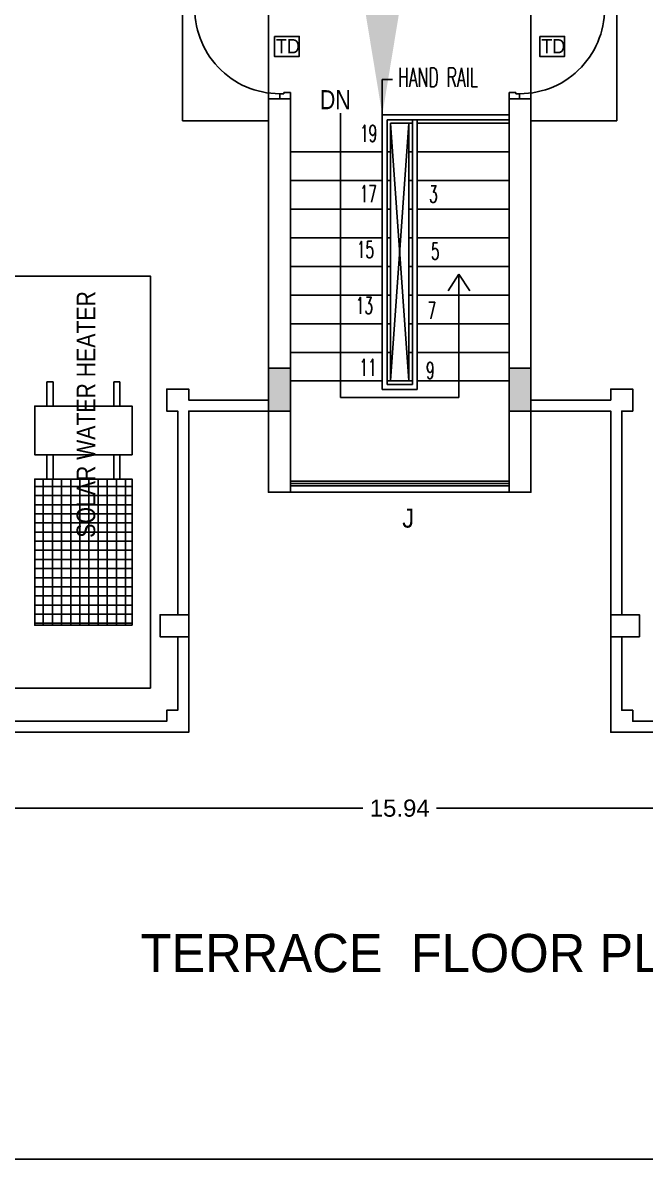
# Model space of a CAD drawing. Header units: metres. Extents: x 10 to 343, y 349 to 530.
# Drawn here: x 286.53 to 293.05, y 423.36 to 435.27 of the extents above; entities that cross this region are included whole.
import ezdxf

# ---------------------------------------------------------------- set-up
doc = ezdxf.new("R2010")
doc.units = ezdxf.units.M
doc.linetypes.add('DASHED2', pattern=[0.375, 0.25, -0.125])
doc.linetypes.add('HIDDEN', pattern=[0.375, 0.25, -0.125])
doc.layers.add('BLK_2_FLR_5_ROOF_AREA', color=54, linetype='Continuous')
doc.layers.add('SOLAR_PANEL', color=3, linetype='Continuous')
doc.styles.add('ATT', font='swissck.ttf', dxfattribs={"height": 12})
doc.styles.add('m', font='micross.ttf', dxfattribs={"width": 0.9, "height": 350})
doc.styles.add('RS3', font='romans.shx', dxfattribs={"width": 0.75, "height": 200})
doc.styles.get("Standard").update_dxf_attribs({"font": 'arial.ttf'})
doc.styles.add('style1', font='micross.ttf')
doc.styles.add('style10', font='micross.ttf', dxfattribs={"width": 0.8, "height": 150})
doc.styles.add('style6', font='romans.shx', dxfattribs={"width": 0.8})
doc.dimstyles.new('1', dxfattribs={"dimtxt": 2, "dimasz": 100, "dimexe": 100, "dimexo": 0, "dimgap": 50, "dimtad": 1, "dimdec": 0, "dimzin": 3, "dimdsep": 46, "dimtxsty": 'RS3', "dimblk": 'ARCHTICK', "dimcen": 150, "dimdle": 100, "dimclrd": 256, "dimclre": 256, "dimclrt": 6, "dimadec": 0, "dimazin": 0, "dimtfac": 1, "dimtdec": 0, "dimtmove": 2, "dimatfit": 3, "dimfxl": 0, "dimlwd": -1, "dimlwe": -1, "dimarcsym": 0})
doc.dimstyles.get("Standard").update_dxf_attribs({"dimtxt": 0.18, "dimasz": 0.18, "dimexe": 0.18, "dimexo": 0.0625, "dimgap": 0.09, "dimtad": 0, "dimtih": 1, "dimtoh": 1, "dimzin": 0, "dimdsep": 46, "dimtxsty": 'Standard', "dimcen": 0.09, "dimadec": 0, "dimazin": 0, "dimtfac": 1, "dimtofl": 0, "dimtmove": 0, "dimatfit": 3, "dimfxl": 0, "dimtolj": 1, "dimtzin": 0, "dimarcsym": 0})
pattern_1 = [(270, (224.21129, -532.0227), (0.095621499, 0), []), (360, (224.21129, -532.0227), (0, 0.095621499), [])]
pattern_2 = [(270, (224.21129, -532.0227), (0.095621499, 0), []), (360, (224.21129, -532.0227), (0, 0.095621499), [])]

# ---------------------------------------------------------------- blocks, each defined once
blk = doc.blocks.new('_ArchTick')
at = {"color": 0, "linetype": 'ByBlock', "const_width": 0.15}
blk.add_lwpolyline([(-0.5, -0.5), (0.5, 0.5)], dxfattribs=at)
blk = doc.blocks.new('*D49')
at = {"color": 0, "lineweight": -2, "ltscale": 400}
for p, q in [((282.511, 427.77), (282.511, 426.856)), ((298.451, 427.77), (298.451, 426.856)), ((282.691, 427.036), (290.096, 427.036)), ((298.271, 427.036), (290.866, 427.036))]:
    blk.add_line(p, q, dxfattribs=at)
at = {"color": 0, "ltscale": 400}
for points in [[(282.691, 427.066), (282.691, 427.006), (282.511, 427.036)], [(298.271, 427.066), (298.271, 427.006), (298.451, 427.036)]]:
    blk.add_solid(points, dxfattribs=at)
at = {"layer": 'Defpoints', "color": 0, "ltscale": 400}
for p in [(282.511, 427.833), (298.451, 427.833), (298.451, 427.036)]:
    blk.add_point(p, dxfattribs=at)
at = {"color": 0, "ltscale": 400, "insert": (290.481, 427.036), "char_height": 0.18, "attachment_point": 5}
blk.add_mtext('\\A1;15.94', dxfattribs=at)

msp = doc.modelspace()

# ---------------------------------------------------------------- hatches: boundary and pattern name
at = {"linetype": 'ByBlock'}
for points in [[(289.3362, 431.6476), (289.1062, 431.6476), (289.1062, 431.1976), (289.3362, 431.1976)], [(291.8562, 431.6476), (291.6262, 431.6476), (291.6262, 431.1976), (291.8562, 431.1976)]]:
    msp.add_hatch(color=256, dxfattribs=at).paths.add_polyline_path(points)
h = msp.add_hatch()
h.set_pattern_fill('ANSI37', color=256, scale=0.764972, angle=225, style=0)
h.set_pattern_definition(pattern_1)
h.paths.add_polyline_path([(287.6785, 430.484), (286.6585, 430.484), (286.6585, 428.9541), (287.6785, 428.9541)])
h = msp.add_hatch()
h.set_pattern_fill('ANSI37', color=256, scale=0.764972, angle=225, style=0)
h.set_pattern_definition([(270, (224.21129, -532.0227), (0.095621499, 0), []), (360, (224.21129, -532.0227), (0, 0.095621499), [])])
h.paths.add_polyline_path([(287.6785, 430.484), (286.6585, 430.484), (286.6585, 428.9541), (287.6785, 428.9541)])
h = msp.add_hatch()
h.set_pattern_fill('ANSI37', color=256, scale=0.764972, angle=225, style=0)
h.set_pattern_definition(pattern_2)
h.paths.add_polyline_path([(287.6785, 430.484), (286.6585, 430.484), (286.6585, 428.9541), (287.6785, 428.9541)])
h = msp.add_hatch()
h.set_pattern_fill('ANSI37', color=256, scale=0.764972, angle=225, style=0)
h.set_pattern_definition(pattern_1)
h.paths.add_polyline_path([(287.6785, 430.484), (286.6585, 430.484), (286.6585, 428.9541), (287.6785, 428.9541)])
h = msp.add_hatch()
h.set_pattern_fill('ANSI37', color=256, scale=0.764972, angle=225, style=0)
h.set_pattern_definition(pattern_2)
h.paths.add_polyline_path([(287.6785, 430.484), (286.6585, 430.484), (286.6585, 428.9541), (287.6785, 428.9541)])
h = msp.add_hatch()
h.set_pattern_fill('ANSI37', color=256, scale=0.764972, angle=225, style=0)
h.set_pattern_definition(pattern_2)
h.paths.add_polyline_path([(287.6785, 430.484), (286.6585, 430.484), (286.6585, 428.9541), (287.6785, 428.9541)])
h = msp.add_hatch()
h.set_pattern_fill('ANSI37', color=256, scale=0.764972, angle=225, style=0)
h.set_pattern_definition(pattern_1)
h.paths.add_polyline_path([(287.6785, 430.484), (286.6585, 430.484), (286.6585, 428.9541), (287.6785, 428.9541)])

# ---------------------------------------------------------------- linework, layer by layer
at = {"linetype": 'DASHED2', "ltscale": 400}
for p, q in [((288.2062, 434.2376), (288.2062, 435.9276)), ((292.7562, 434.2376), (292.7562, 435.9276)), ((288.2062, 434.2376), (289.1062, 434.2376)), ((292.7562, 434.2376), (291.8562, 434.2376)), ((290.3862, 431.5126), (290.5762, 431.5126))]:
    msp.add_line(p, q, dxfattribs=at)
at = {"ltscale": 400}
for p, q in [((289.1062, 430.3476), (289.1062, 434.4676)), ((289.1062, 430.3476), (289.1062, 434.4676)), ((289.1062, 434.4676), (289.3362, 434.4676)), ((289.3362, 430.3476), (289.3362, 434.4676)), ((291.6262, 434.4676), (291.6262, 430.3476)), ((291.6262, 434.4676), (291.8562, 434.4676)), ((291.8562, 434.4676), (291.8562, 430.3476)), ((289.8612, 431.3403), (289.8612, 434.3188)), ((290.2987, 434.3001), (290.2987, 431.4251)), ((290.2987, 434.3001), (291.6262, 434.3001)), ((290.3487, 434.2501), (290.3487, 431.4751)), ((290.3487, 434.2501), (291.6262, 434.2501)), ((290.3862, 434.2126), (290.3862, 431.5126)), ((290.6137, 434.2126), (290.3862, 434.2126)), ((290.5762, 434.2126), (290.5762, 431.9648)), ((290.6137, 434.2501), (290.6137, 431.4751)), ((290.6637, 434.2501), (290.6637, 431.4251)), ((291.6262, 434.2126), (290.6637, 434.2126)), ((289.3362, 433.9126), (290.2987, 433.9126)), ((290.3487, 433.9126), (290.3862, 433.9126)), ((290.6137, 433.9126), (290.5762, 433.9126)), ((291.6262, 433.9126), (290.6637, 433.9126)), ((289.3362, 433.6126), (290.2987, 433.6126)), ((290.3487, 433.6126), (290.3862, 433.6126)), ((290.6137, 433.6126), (290.5762, 433.6126)), ((291.6262, 433.6126), (290.6637, 433.6126)), ((289.3362, 433.3126), (290.2987, 433.3126)), ((290.3487, 433.3126), (290.3862, 433.3126)), ((290.6137, 433.3126), (290.5762, 433.3126)), ((291.6262, 433.3126), (290.6637, 433.3126)), ((289.3362, 433.0126), (290.2987, 433.0126)), ((290.3487, 433.0126), (290.3862, 433.0126)), ((290.6137, 433.0126), (290.5762, 433.0126)), ((291.6262, 433.0126), (290.6637, 433.0126)), ((289.3362, 432.7126), (290.2987, 432.7126)), ((290.3487, 432.7126), (290.3862, 432.7126)), ((290.6137, 432.7126), (290.5762, 432.7126)), ((291.6262, 432.7126), (290.6637, 432.7126)), ((291.1012, 431.3403), (291.1012, 432.6319)), ((289.3362, 432.4126), (290.2987, 432.4126)), ((290.3487, 432.4126), (290.3862, 432.4126)), ((290.6137, 432.4126), (290.5762, 432.4126)), ((291.6262, 432.4126), (290.6637, 432.4126)), ((289.3362, 432.1126), (290.2987, 432.1126)), ((290.3487, 432.1126), (290.3862, 432.1126)), ((290.6137, 432.1126), (290.5762, 432.1126)), ((291.6262, 432.1126), (290.6637, 432.1126)), ((290.5762, 431.9648), (290.5762, 431.5126)), ((289.3362, 431.8126), (290.2987, 431.8126)), ((290.3487, 431.8126), (290.3862, 431.8126)), ((290.6137, 431.8126), (290.5762, 431.8126)), ((291.6262, 431.8126), (290.6637, 431.8126)), ((289.3362, 431.5126), (290.2987, 431.5126)), ((290.3487, 431.5126), (290.3862, 431.5126)), ((290.3487, 431.4751), (290.6137, 431.4751)), ((290.6137, 431.5126), (290.5762, 431.5126)), ((291.6262, 431.5126), (290.6637, 431.5126)), ((289.8612, 431.3403), (291.1012, 431.3403)), ((290.2987, 431.4251), (290.6637, 431.4251)), ((289.1062, 430.3476), (289.3362, 430.3476)), ((291.8562, 430.3476), (291.6262, 430.3476))]:
    msp.add_line(p, q, dxfattribs=at)
for p, q in [((289.2251, 434.5232), (289.2251, 434.4676)), ((289.2668, 434.5232), (289.2251, 434.5232)), ((289.2668, 434.5232), (289.2668, 434.5371)), ((289.3362, 434.5371), (289.2668, 434.5371)), ((289.3362, 434.4676), (289.3362, 434.5371)), ((291.6262, 434.4676), (291.6262, 434.5371)), ((291.6262, 434.5371), (291.6957, 434.5371)), ((291.6957, 434.5232), (291.6957, 434.5371)), ((291.6957, 434.5232), (291.7373, 434.5232)), ((291.7373, 434.5232), (291.7373, 434.4676)), ((286.786, 431.249), (286.786, 431.504)), ((286.8498, 431.504), (286.786, 431.504)), ((286.786, 431.249), (286.786, 431.504)), ((286.8498, 431.504), (286.786, 431.504)), ((286.786, 431.249), (286.786, 431.504)), ((286.8498, 431.504), (286.786, 431.504)), ((286.786, 431.249), (286.786, 431.504)), ((286.8498, 431.504), (286.786, 431.504)), ((286.786, 431.249), (286.786, 431.504)), ((286.8498, 431.504), (286.786, 431.504)), ((286.786, 431.249), (286.786, 431.504)), ((286.8498, 431.504), (286.786, 431.504)), ((286.786, 431.249), (286.786, 431.504)), ((286.8498, 431.504), (286.786, 431.504)), ((286.8498, 431.249), (286.8498, 431.504)), ((286.8498, 431.249), (286.8498, 431.504)), ((286.8498, 431.249), (286.8498, 431.504)), ((286.8498, 431.249), (286.8498, 431.504)), ((286.8498, 431.249), (286.8498, 431.504)), ((286.8498, 431.249), (286.8498, 431.504)), ((286.8498, 431.249), (286.8498, 431.504)), ((287.4873, 431.249), (287.4873, 431.504)), ((287.551, 431.504), (287.4873, 431.504)), ((287.4873, 431.249), (287.4873, 431.504)), ((287.551, 431.504), (287.4873, 431.504)), ((287.4873, 431.249), (287.4873, 431.504)), ((287.551, 431.504), (287.4873, 431.504)), ((287.4873, 431.249), (287.4873, 431.504)), ((287.551, 431.504), (287.4873, 431.504)), ((287.4873, 431.249), (287.4873, 431.504)), ((287.551, 431.504), (287.4873, 431.504)), ((287.4873, 431.249), (287.4873, 431.504)), ((287.551, 431.504), (287.4873, 431.504)), ((287.4873, 431.249), (287.4873, 431.504)), ((287.551, 431.504), (287.4873, 431.504)), ((287.551, 431.249), (287.551, 431.504)), ((287.551, 431.249), (287.551, 431.504)), ((287.551, 431.249), (287.551, 431.504)), ((287.551, 431.249), (287.551, 431.504)), ((287.551, 431.249), (287.551, 431.504)), ((287.551, 431.249), (287.551, 431.504)), ((287.551, 431.249), (287.551, 431.504)), ((288.2712, 431.3126), (289.1062, 431.3126)), ((292.6912, 431.3126), (291.8562, 431.3126)), ((288.1562, 431.1976), (288.0412, 431.1976)), ((288.1562, 429.0626), (288.1562, 431.1976)), ((288.2712, 427.8326), (288.2712, 431.1976)), ((288.2712, 431.1976), (289.1062, 431.1976)), ((292.6912, 431.1976), (291.8562, 431.1976)), ((292.6912, 427.8326), (292.6912, 431.1976)), ((292.8062, 429.0626), (292.8062, 431.1976)), ((292.8062, 431.1976), (292.9212, 431.1976)), ((286.786, 430.739), (286.786, 430.484)), ((286.786, 430.739), (286.786, 430.484)), ((286.786, 430.739), (286.786, 430.484)), ((286.786, 430.739), (286.786, 430.484)), ((286.786, 430.739), (286.786, 430.484)), ((286.786, 430.739), (286.786, 430.484)), ((286.786, 430.739), (286.786, 430.484)), ((286.8498, 430.739), (286.8498, 430.484)), ((286.8498, 430.739), (286.8498, 430.484)), ((286.8498, 430.739), (286.8498, 430.484)), ((286.8498, 430.739), (286.8498, 430.484)), ((286.8498, 430.739), (286.8498, 430.484)), ((286.8498, 430.739), (286.8498, 430.484)), ((286.8498, 430.739), (286.8498, 430.484)), ((287.4873, 430.739), (287.4873, 430.484)), ((287.4873, 430.739), (287.4873, 430.484)), ((287.4873, 430.739), (287.4873, 430.484)), ((287.4873, 430.739), (287.4873, 430.484)), ((287.4873, 430.739), (287.4873, 430.484)), ((287.4873, 430.739), (287.4873, 430.484)), ((287.4873, 430.739), (287.4873, 430.484)), ((287.551, 430.739), (287.551, 430.484)), ((287.551, 430.739), (287.551, 430.484)), ((287.551, 430.739), (287.551, 430.484)), ((287.551, 430.739), (287.551, 430.484)), ((287.551, 430.739), (287.551, 430.484)), ((287.551, 430.739), (287.551, 430.484)), ((287.551, 430.739), (287.551, 430.484)), ((291.6262, 430.4626), (289.3362, 430.4626)), ((291.6262, 430.4376), (289.3362, 430.4376)), ((291.6262, 430.4126), (289.3362, 430.4126)), ((291.6262, 430.3476), (289.3362, 430.3476)), ((288.1562, 428.0626), (288.1562, 428.8326)), ((292.8062, 428.0626), (292.8062, 428.8326)), ((285.5062, 427.9476), (288.0412, 427.9476)), ((295.4562, 427.9476), (292.9212, 427.9476)), ((288.2712, 427.8326), (282.5112, 427.8326)), ((292.6912, 427.8326), (298.4512, 427.8326))]:
    msp.add_line(p, q)
at = {"linetype": 'Continuous', "ltscale": 400}
for p, q in [((290.5762, 434.2126), (290.3862, 431.5126)), ((290.5762, 431.5126), (290.3862, 434.2126))]:
    msp.add_line(p, q, dxfattribs=at)
for points in [[(227.826, 479.8415), (302.8307, 479.8415), (302.8307, 423.3577), (227.826, 423.3577)], [(289.1684, 435.1236), (289.4287, 435.1236), (289.4287, 434.9137), (289.1684, 434.9137)], [(291.9478, 435.1236), (292.2081, 435.1236), (292.2081, 434.9137), (291.9478, 434.9137)], [(287.6785, 430.739), (286.6585, 430.739), (286.6585, 431.249), (287.6785, 431.249)], [(287.6785, 430.739), (286.6585, 430.739), (286.6585, 431.249), (287.6785, 431.249)], [(287.6785, 430.739), (286.6585, 430.739), (286.6585, 431.249), (287.6785, 431.249)], [(287.6785, 430.739), (286.6585, 430.739), (286.6585, 431.249), (287.6785, 431.249)], [(287.6785, 430.739), (286.6585, 430.739), (286.6585, 431.249), (287.6785, 431.249)], [(287.6785, 430.739), (286.6585, 430.739), (286.6585, 431.249), (287.6785, 431.249)], [(287.6785, 430.739), (286.6585, 430.739), (286.6585, 431.249), (287.6785, 431.249)], [(287.6785, 428.9541), (286.6585, 428.9541), (286.6585, 430.484), (287.6785, 430.484)], [(287.6785, 428.9541), (286.6585, 428.9541), (286.6585, 430.484), (287.6785, 430.484)], [(287.6785, 428.9541), (286.6585, 428.9541), (286.6585, 430.484), (287.6785, 430.484)], [(287.6785, 428.9541), (286.6585, 428.9541), (286.6585, 430.484), (287.6785, 430.484)], [(287.6785, 428.9541), (286.6585, 428.9541), (286.6585, 430.484), (287.6785, 430.484)], [(287.6785, 428.9541), (286.6585, 428.9541), (286.6585, 430.484), (287.6785, 430.484)], [(287.6785, 428.9541), (286.6585, 428.9541), (286.6585, 430.484), (287.6785, 430.484)], [(287.9712, 429.0626), (288.2712, 429.0626), (288.2712, 428.8326), (287.9712, 428.8326)], [(292.9912, 429.0626), (292.6912, 429.0626), (292.6912, 428.8326), (292.9912, 428.8326)]]:
    msp.add_lwpolyline(points, close=True)
for points in [[(289.1062, 435.6976), (289.1062, 434.2376), (289.1062, 431.3126), (288.2712, 431.3126), (288.2712, 431.4276), (288.0412, 431.4276), (288.0412, 431.1976), (288.1562, 431.1976), (288.1562, 429.0626), (287.9712, 429.0626), (287.9712, 428.8326), (288.1562, 428.8326), (288.1562, 428.0626), (288.0412, 428.0626), (288.0412, 427.9476), (285.5062, 427.9476)], [(291.8562, 435.6976), (291.8562, 434.2376), (291.8562, 431.3126), (292.6912, 431.3126), (292.6912, 431.4276), (292.9212, 431.4276), (292.9212, 431.1976), (292.8062, 431.1976), (292.8062, 429.0626), (292.9912, 429.0626), (292.9912, 428.8326), (292.8062, 428.8326), (292.8062, 428.0626), (292.9212, 428.0626), (292.9212, 427.9476), (295.4562, 427.9476)], [(288.2712, 431.3126), (288.2712, 431.4276), (288.0412, 431.4276), (288.0412, 431.1976)], [(292.6912, 431.3126), (292.6912, 431.4276), (292.9212, 431.4276), (292.9212, 431.1976)], [(288.1562, 428.0626), (288.0412, 428.0626), (288.0412, 427.9476)], [(292.8062, 428.0626), (292.9212, 428.0626), (292.9212, 427.9476)]]:
    msp.add_lwpolyline(points)
at = {"ltscale": 400}
for points in [[(291.1012, 432.6319), (290.9874, 432.4582)], [(291.1012, 432.6319), (291.215, 432.4582)]]:
    msp.add_lwpolyline(points, dxfattribs=at)
at = {"linetype": 'ByBlock'}
for points in [[(289.1062, 431.6476), (289.3362, 431.6476), (289.3362, 431.1976), (289.1062, 431.1976)], [(291.6262, 431.6476), (291.8562, 431.6476), (291.8562, 431.1976), (291.6262, 431.1976)], [(287.9712, 429.0626), (288.2712, 429.0626), (288.2712, 428.8326), (287.9712, 428.8326)], [(292.6912, 429.0626), (292.9912, 429.0626), (292.9912, 428.8326), (292.6912, 428.8326)]]:
    msp.add_lwpolyline(points, close=True, dxfattribs=at)
at = {"linetype": 'HIDDEN', "ltscale": 400}
msp.add_arc((291.7373, 435.4121), 0.8899, 267.31623, 360, dxfattribs=at)
at = {"linetype": 'HIDDEN', "ltscale": 400, "extrusion": (0, 0, -1)}
msp.add_ellipse((289.2251, 435.4121), major_axis=(-0.6292, 0.6292), ratio=1, start_param=3.8801503, end_param=5.4977871, dxfattribs=at)
at = {"layer": 'BLK_2_FLR_5_ROOF_AREA', "color": 54}
msp.add_lwpolyline([(299.9762, 439.4926), (299.9762, 434.8626), (298.4512, 434.8626), (298.4512, 432.2276), (299.0512, 432.2276), (299.0512, 430.4126), (298.4512, 430.4126), (298.4512, 427.8326), (292.6912, 427.8326), (292.6912, 431.1976), (291.8562, 431.1976), (291.8562, 430.3472), (289.1062, 430.3476), (289.1062, 431.1976), (288.2712, 431.1976), (288.2712, 427.8326), (282.5112, 427.8326), (282.5112, 430.4126), (281.9112, 430.4126), (281.9112, 432.2276), (282.5112, 432.2276), (282.5112, 434.8626), (280.9862, 434.8626), (280.9862, 439.4926)], dxfattribs=at)
at = {"layer": 'SOLAR_PANEL', "color": 3}
msp.add_lwpolyline([(282.8645, 432.6127), (287.8701, 432.6127), (287.8701, 428.2942), (282.8645, 428.2942)], close=True, dxfattribs=at)

# ---------------------------------------------------------------- texts
for s, height, style, width, p in [(' TD', 0.15, 'style1', 0.9, (289.1318, 434.9455)), (' TD', 0.15, 'style1', 0.9, (291.9112, 434.9455)), ('HAND RAIL', 0.2, 'style6', 0.6, (290.4636, 434.5944)), ('DN', 0.2, 'm', 0.8, (289.645, 434.3601)), ('19', 0.175, 'style6', 0.6, (290.0648, 434.019)), ('17', 0.175, 'style6', 0.6, (290.0626, 433.3862)), ('3', 0.175, 'style6', 0.6, (290.7884, 433.3831)), ('15', 0.175, 'style6', 0.6, (290.0323, 432.8014)), ('5', 0.175, 'style6', 0.6, (290.8084, 432.7852)), ('13', 0.175, 'style6', 0.6, (290.0215, 432.2156)), ('7', 0.175, 'style6', 0.6, (290.774, 432.1636)), ('11', 0.175, 'style6', 0.6, (290.0588, 431.5678)), ('9', 0.175, 'style6', 0.6, (290.7567, 431.5345)), ('J', 0.2, 'style1', 0.9, (290.5071, 429.9761)), ('TERRACE  FLOOR PLAN', 0.4, 'style10', 0.95, (287.7651, 425.3186))]:
    msp.add_text(s, height=height, dxfattribs=dict(style=style, width=width)).set_placement(p)
at = {"insert": (287.2945, 432.4544), "char_height": 0.19431, "attachment_point": 9, "rotation": 90, "style": 'ATT'}
msp.add_mtext('SOLAR WATER HEATER', dxfattribs=at)
msp.add_mtext('SOLAR WATER HEATER', dxfattribs=at)
msp.add_mtext('SOLAR WATER HEATER', dxfattribs=at)
msp.add_mtext('SOLAR WATER HEATER', dxfattribs=at)
msp.add_mtext('SOLAR WATER HEATER', dxfattribs=at)
msp.add_mtext('SOLAR WATER HEATER', dxfattribs=at)
msp.add_mtext('SOLAR WATER HEATER', dxfattribs=at)

# ---------------------------------------------------------------- dimensions: what is measured, and where the dimension line sits
at = {"ltscale": 400}
dim = msp.add_aligned_dim(p1=(282.5112, 427.8326), p2=(298.4512, 427.8326), distance=-0.7968, dimstyle='Standard', dxfattribs=at)
dim.commit()
dim.dimension.update_dxf_attribs({"geometry": '*D49', "text_midpoint": (290.4812, 427.0359)})

# ---------------------------------------------------------------- leaders
msp.add_leader([(290.2987, 434.3001), (290.2987, 434.6703), (290.4071, 434.6703)], dimstyle='1', override={"dimgap": 50, "dimtad": 0, "dimfxl": 200, "dimfxlon": 1}, dxfattribs=at)

doc.saveas('drawing.dxf')
